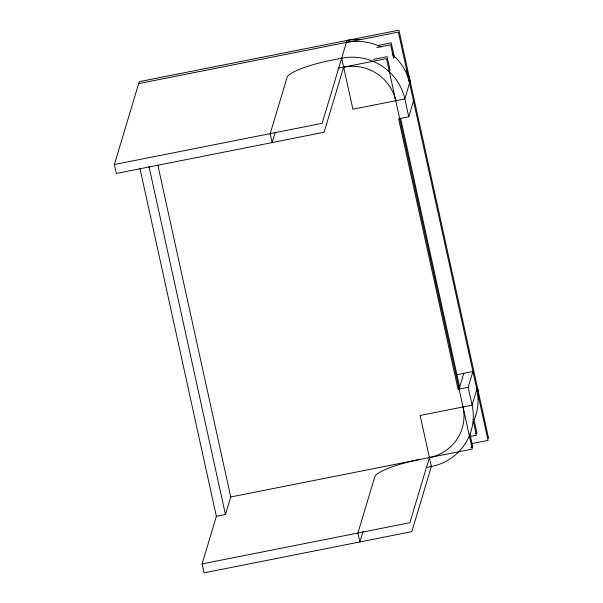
<?xml version="1.0" encoding="UTF-8"?>
<svg xmlns="http://www.w3.org/2000/svg" width="603" height="603" viewBox="0 0 603 603"><rect width="100%" height="100%" fill="white"/><g stroke="black" fill="none" stroke-linecap="round" stroke-linejoin="round"><path stroke-width="0.9" d="M343.793 66.616L324.097 132.261L116.326 173.468L114.366 164.536L139.233 81.661L398.937 30.15L488.634 438.464M275.096 132.743L272.157 142.564L270.189 133.632L287.066 77.395A42.594 8.163 -12.4 0 1 331.288 60.255L341.675 58.197A53.245 51.964 16.7 0 1 404.832 98.93L408.751 116.794L398.628 118.806L458.046 389.312L468.177 387.299L472.918 371.508L456.448 374.772M431.522 465.998L411.826 531.642L204.063 572.85L202.095 563.918L216.665 515.361M139.881 168.177L216.364 516.356L225.454 514.555L230.866 496.518M408.751 116.794L413.492 101.002M363.096 531.235L359.885 541.946L357.926 533.014L374.795 476.777A42.594 8.163 -12.4 0 1 419.017 459.637M429.562 457.066L409.867 522.711L202.095 563.918M459.087 389.108L463.828 373.31M138.645 83.606L398.357 32.095L488.053 440.409L471.478 443.695M377.403 45.572L391.226 42.828L394.43 57.413M376.815 47.524L390.646 44.78L393.646 58.446M373.242 59.426L387.073 56.682L390.103 70.461M338.441 68.162L386.493 58.627L472.262 449.077L230.73 496.978L157.873 165.328M114.366 164.536L322.13 123.329L346.996 40.454A53.245 51.964 16.7 0 1 361.521 39.572M458.634 387.367L459.667 387.156M475.156 433.647L477.003 433.278L473.996 419.605M469.963 436.504L476.415 435.223L473.415 421.557M471.003 447.494L472.842 447.132L470.016 434.266M426.178 467.536L431.371 466.503A53.245 51.964 16.7 0 0 472.104 405.163L477.425 387.42A53.245 51.964 16.7 0 1 478.609 399.623M468.177 387.299L472.104 405.163L420.155 415.467L431.371 466.503M400.596 118.233L459.727 387.412M341.675 58.197L352.891 109.233L404.832 98.93L410.153 81.186A53.245 51.964 16.7 0 0 406.098 69.556M148.971 166.368L225.454 514.555M476.837 389.365A53.245 51.964 16.7 0 1 474.312 419.462M463.014 406.965A43.929 42.866 16.7 0 1 429.411 457.571M346.416 42.398A53.245 51.964 16.7 0 1 380.975 46.981M392.01 54.195A53.245 51.964 16.7 0 1 409.565 83.139M343.635 67.129A43.929 42.866 16.7 0 1 395.741 100.739M475.631 415.61A53.245 51.964 16.7 0 1 475.149 416.884"/></g></svg>
